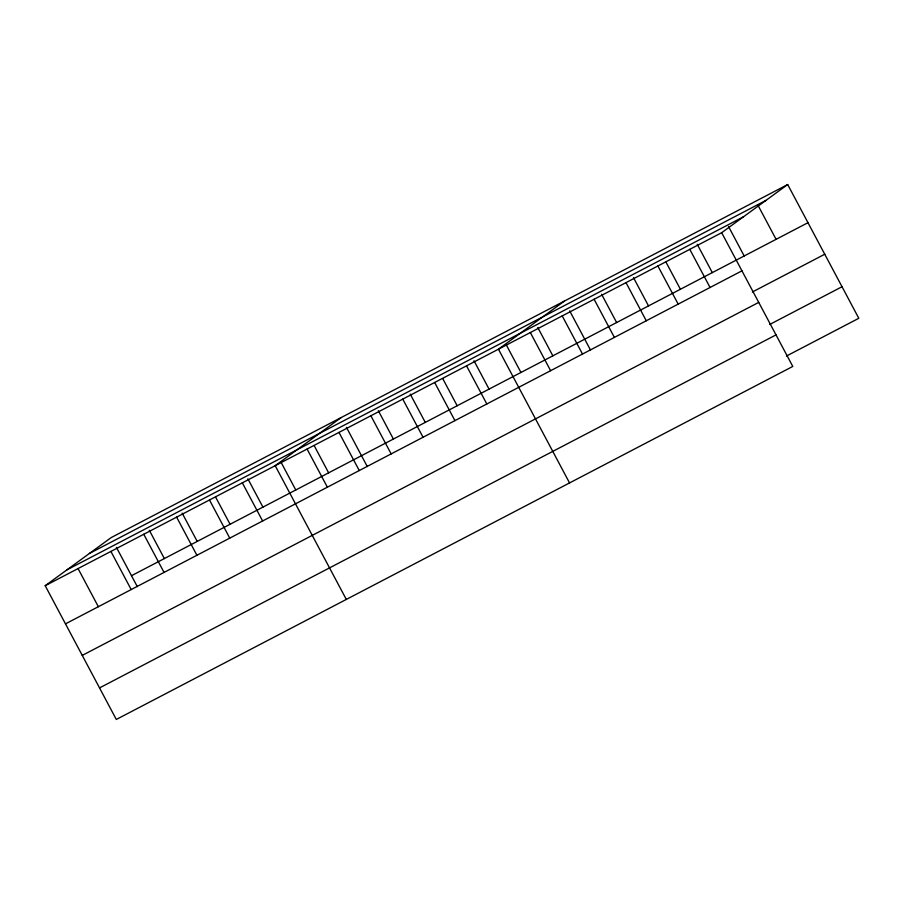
<?xml version="1.0" encoding="UTF-8"?>
<svg xmlns="http://www.w3.org/2000/svg" width="904" height="904" viewBox="0 0 904 904"><rect width="100%" height="100%" fill="white"/><g stroke="black" fill="none" stroke-linecap="round" stroke-linejoin="round"><path stroke-width="1.36" d="M787.689 184.54L721.674 232.701L792.785 366.436L116.311 719.46L45.2 585.713L111.215 537.564L787.689 184.54L858.8 318.287L786.435 356.052M341.215 417.535L275.2 465.696L346.311 599.431M564.458 301.043L498.443 349.193L569.543 482.928M89.428 553.451L765.903 200.439M66.986 569.825L743.461 216.802M45.2 585.713L721.674 232.701M131.498 575.712L807.973 222.689M65.483 623.862L741.958 270.838M752.377 292.003L824.742 254.239M82.253 655.411L758.727 302.388M769.654 324.502L842.031 286.737M99.542 687.91L776.016 334.887M757.767 204.88L776.084 239.334M728.488 226.441L744.184 255.968M697.255 244.317L712.295 272.612M689.786 249.334L710.069 287.483M666.011 262.183L680.407 289.257M657.897 265.979L678.169 304.128M633.467 277.596L648.518 305.902M625.997 282.624L646.281 320.773M601.578 294.241L616.63 322.547M594.109 299.269L614.392 337.407M569.689 310.886L590.538 350.108M562.22 315.914L582.504 354.052M537.801 327.531L552.841 355.826M530.332 332.548L550.615 370.696M506.556 345.396L520.953 372.471M474.012 360.809L489.064 389.115M466.543 365.837L486.827 403.986M442.779 378.686L457.175 405.749M434.654 382.482L454.938 420.62M410.235 394.099L425.275 422.394M402.766 399.116L423.049 437.265M378.347 410.732L393.387 439.039M370.877 415.761L391.161 453.91M346.447 427.377L367.306 466.6M338.977 432.406L359.261 470.555M314.253 445.762L328.638 472.826M307.089 449.051L327.372 487.188M280.737 461.673L295.789 489.979M247.877 478.815L262.928 507.121M242.34 482.838L262.623 520.986M215.672 497.2L230.068 524.263M209.491 499.98L229.763 538.129M182.167 513.11L197.208 541.417M176.63 517.133L196.914 555.271M149.307 530.264L164.358 558.559M143.77 534.275L164.053 572.424M116.446 547.406L137.306 586.628M110.909 551.429L131.193 589.566M78.06 568.571L98.344 606.72"/></g></svg>
